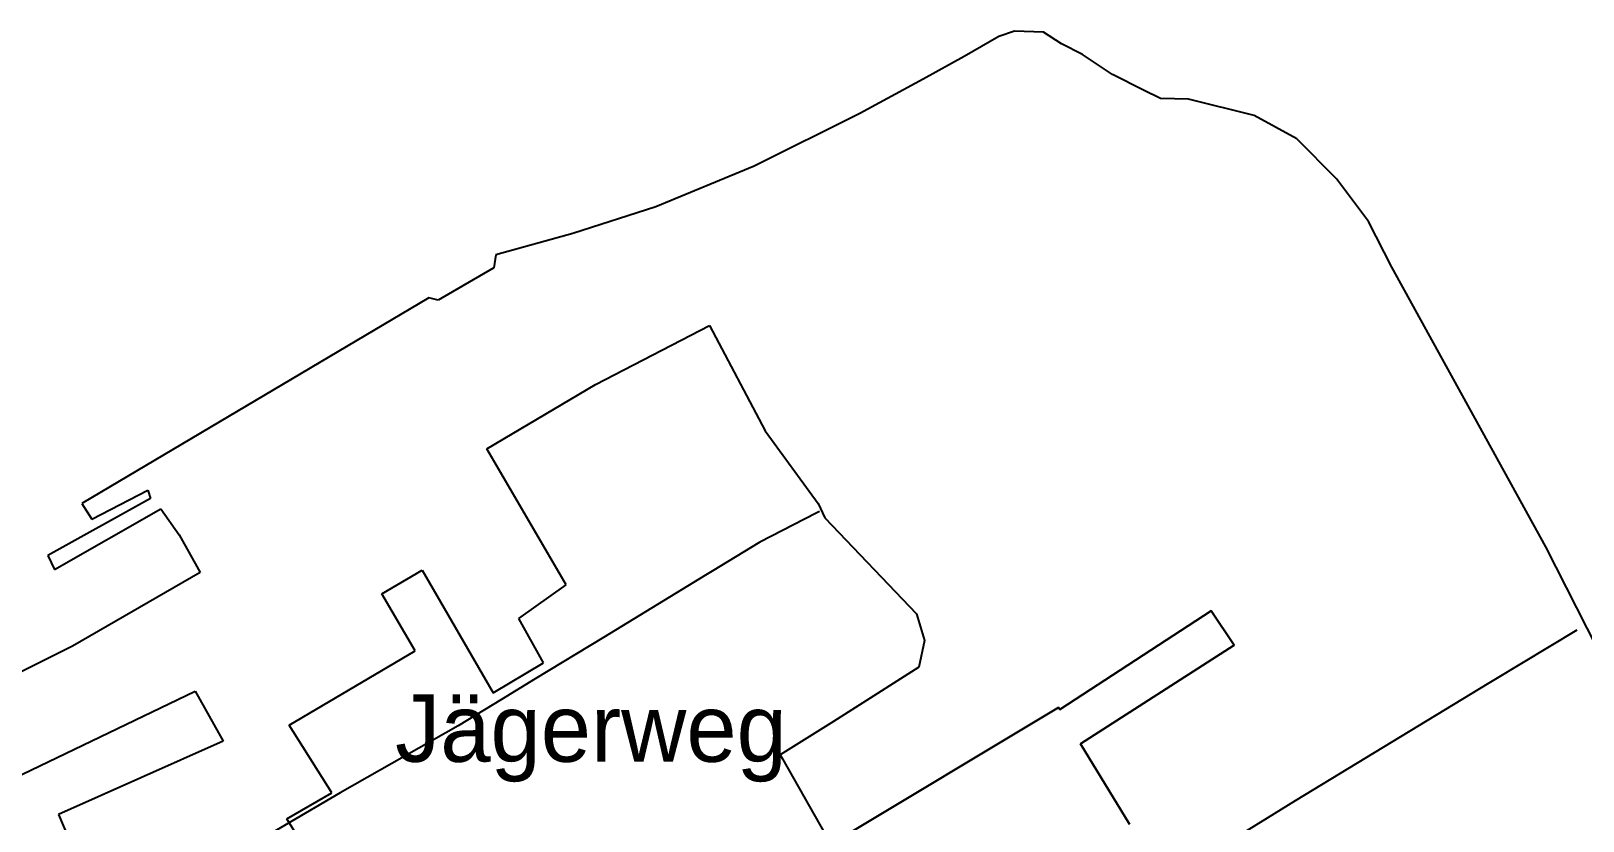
# Model space of a CAD drawing. Extents: x -3657 to 4700, y -7332 to 8131.
# Drawn here: x 2172 to 3169, y 3859 to 4366 of the extents above; entities that cross this region are included whole.
import ezdxf

# ---------------------------------------------------------------- set-up
doc = ezdxf.new("R2010")
doc.units = 0
for name, color, linetype in [('OSM_HIGHWAY_RESIDENTIAL', 8, 'CONTINUOUS'), ('OSM_HIGHWAY_TRACK', 8, 'CONTINUOUS'), ('OSM_LABELS', 8, 'CONTINUOUS'), ('OSM_LANDUSE_FARMLAND', 3, 'CONTINUOUS'), ('OSM_LANDUSE_GREENHOUSE_HORTICULTURE', 3, 'CONTINUOUS')]:
    doc.layers.add(name, color=color, linetype=linetype)

msp = doc.modelspace()

# ---------------------------------------------------------------- linework, layer by layer
at = {"layer": 'OSM_HIGHWAY_RESIDENTIAL'}
for p, q in [((2676.627179, 4056.729401), (2640.456883, 4038.12649)), ((2678.902518, 4057.896948), (2676.627179, 4056.729401)), ((2640.456883, 4038.12649), (2609.80049, 4019.479101)), ((2609.80049, 4019.479101), (2605.575945, 4016.899379)), ((2605.575945, 4016.899379), (2540.008277, 3977.002639)), ((2540.008277, 3977.002639), (2496.162506, 3950.326976)), ((2496.162506, 3950.326976), (2474.448193, 3937.117019)), ((2474.448193, 3937.117019), (2446.711817, 3920.237629)), ((2446.711817, 3920.237629), (2370.874788, 3877.127356)), ((2370.874788, 3877.127356), (2303.957086, 3837.964503))]:
    msp.add_line(p, q, dxfattribs=at)
at = {"layer": 'OSM_HIGHWAY_TRACK'}
for p, q in [((3112.308978, 3949.871077), (3165.718755, 3981.895216)), ((3109.093166, 3947.936285), (3112.308978, 3949.871077)), ((2984.791429, 3872.401571), (3109.093166, 3947.936285)), ((2941.453817, 3845.536877), (2984.791429, 3872.401571))]:
    msp.add_line(p, q, dxfattribs=at)
at = {"layer": 'OSM_LANDUSE_FARMLAND'}
for p, q in [((2794.133239, 4362.693362), (2771.842507, 4349.928184)), ((2804.023377, 4366.273838), (2794.133239, 4362.693362)), ((2822.802503, 4365.651147), (2804.023377, 4366.273838)), ((2834.292962, 4358.12325), (2822.802503, 4365.651147)), ((2847.884317, 4351.206926), (2834.292962, 4358.12325)), ((2771.842507, 4349.928184), (2745.433413, 4335.33941)), ((2867.035082, 4338.486226), (2847.884317, 4351.206926)), ((2886.929124, 4328.245173), (2867.035082, 4338.486226)), ((2745.433413, 4335.33941), (2704.651764, 4313.345053)), ((2897.926593, 4323.05237), (2886.929124, 4328.245173)), ((2915.85626, 4322.652068), (2897.926593, 4323.05237)), ((2958.147216, 4312.077431), (2915.85626, 4322.652068)), ((2704.651764, 4313.345053), (2636.808757, 4279.641871)), ((2985.640889, 4297.021638), (2958.147216, 4312.077431)), ((3011.010912, 4271.402327), (2985.640889, 4297.021638)), ((2636.808757, 4279.641871), (2573.675701, 4253.388749)), ((3031.633062, 4243.93718), (3011.010912, 4271.402327)), ((2573.675701, 4253.388749), (2520.349353, 4236.342566)), ((3046.695803, 4214.615078), (3031.633062, 4243.93718)), ((2520.349353, 4236.342566), (2470.746975, 4222.66559)), ((2470.746975, 4222.66559), (2469.450033, 4214.33709)), ((2469.450033, 4214.33709), (2433.871324, 4193.410205)), ((3145.559257, 4035.257661), (3046.695803, 4214.615078)), ((2427.758248, 4195.078129), (2204.820591, 4063.034154)), ((2433.871324, 4193.410205), (2427.758248, 4195.078129)), ((2534.949441, 4139.39171), (2608.025726, 4177.197985)), ((2608.025726, 4177.197985), (2643.960904, 4109.658186)), ((2465.073798, 4098.149512), (2534.949441, 4139.39171)), ((2643.960904, 4109.658186), (2677.931707, 4063.023034)), ((2516.041379, 4010.661343), (2465.073798, 4098.149512)), ((2211.153616, 4052.81534), (2247.263237, 4071.540566)), ((2247.263237, 4071.540566), (2248.810467, 4066.214329)), ((2248.810467, 4066.214329), (2182.992511, 4029.631198)), ((2187.323239, 4020.546572), (2255.59856, 4059.520394)), ((2204.820591, 4063.034154), (2211.153616, 4052.81534)), ((2255.59856, 4059.520394), (2267.377228, 4042.907872)), ((2677.931707, 4063.023034), (2682.232096, 4053.838333)), ((2682.232096, 4053.838333), (2741.224037, 3992.247463)), ((2267.377228, 4042.907872), (2280.741049, 4018.711856)), ((2182.992511, 4029.631198), (2187.323239, 4020.546572)), ((3196.420655, 3934.870881), (3145.559257, 4035.257661)), ((2397.511417, 4004.968163), (2423.419937, 4020.201868)), ((2423.419937, 4020.201868), (2469.176992, 3941.364665)), ((2280.741049, 4018.711856), (2198.821282, 3971.28722)), ((2485.61252, 3989.111766), (2516.041379, 4010.661343)), ((2419.028533, 3968.362793), (2397.511417, 4004.968163)), ((2501.471628, 3960.734821), (2485.61252, 3989.111766)), ((2741.224037, 3992.247463), (2746.31321, 3974.967772)), ((2833.170462, 3930.678833), (2930.479101, 3994.137777)), ((2930.479101, 3994.137777), (2945.177787, 3972.098943)), ((2198.821282, 3971.28722), (2160.565259, 3952.306246)), ((2746.31321, 3974.967772), (2742.649915, 3957.888231)), ((2945.177787, 3972.098943), (2846.602543, 3908.673357)), ((2338.041655, 3920.615692), (2419.028533, 3968.362793)), ((2469.176992, 3941.364665), (2501.471628, 3960.734821)), ((2742.649915, 3957.888231), (2699.49433, 3930.423084)), ((2155.453332, 3883.865768), (2277.578329, 3942.56557)), ((2277.578329, 3942.56557), (2295.599009, 3910.430236)), ((2686.183601, 3844.335972), (2832.298249, 3932.113247)), ((2699.49433, 3930.423084), (2687.708077, 3922.973024)), ((2832.298249, 3932.113247), (2833.170462, 3930.678833)), ((2365.368469, 3877.194073), (2338.041655, 3920.615692)), ((2687.708077, 3922.973024), (2653.585586, 3901.634718)), ((2295.599009, 3910.430236), (2189.856449, 3863.394782)), ((2653.585586, 3901.634718), (2655.056971, 3899.043876)), ((2846.602543, 3908.673357), (2878.070473, 3857.10115)), ((2655.056971, 3899.043876), (2686.183601, 3844.335972)), ((2336.41858, 3860.614909), (2365.368469, 3877.194073)), ((2189.856449, 3863.394782), (2201.680624, 3835.17351)), ((2358.201153, 3825.555149), (2336.41858, 3860.614909))]:
    msp.add_line(p, q, dxfattribs=at)
at = {"layer": 'OSM_LANDUSE_GREENHOUSE_HORTICULTURE'}
for p, q in [((2930.479101, 3994.137777), (2833.170462, 3930.678833)), ((2945.177787, 3972.098943), (2930.479101, 3994.137777)), ((2846.602543, 3908.673357), (2945.177787, 3972.098943)), ((2832.298249, 3932.113247), (2686.183601, 3844.335972)), ((2833.170462, 3930.678833), (2832.298249, 3932.113247)), ((2878.070473, 3857.10115), (2846.602543, 3908.673357))]:
    msp.add_line(p, q, dxfattribs=at)

# ---------------------------------------------------------------- texts
at = {"layer": 'OSM_LABELS'}
msp.add_text('Jägerweg', height=43.418293, dxfattribs=at).set_placement((2406.089615, 3897.145556))

doc.saveas('drawing.dxf')
